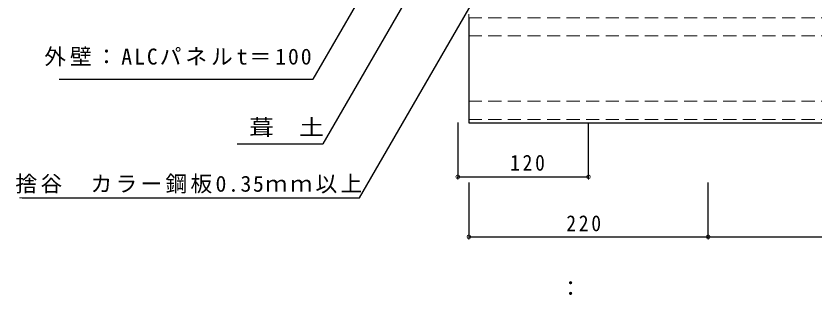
# Model space of a CAD drawing. Units: millimetres, scale not verified. Extents: x -697 to 658, y -428 to 436.
# Drawn here: x -697 to 36, y -326 to -70 of the extents above; entities that cross this region are included whole.
import ezdxf
from ezdxf.enums import TextEntityAlignment as Align

# ---------------------------------------------------------------- set-up
doc = ezdxf.new("R2010")
doc.units = ezdxf.units.MM
doc.header["$LTSCALE"] = 10
doc.linetypes.add('DASHED1', pattern=[1.8, 1.2, -0.6])
doc.layers.add('0-0_LAYER001', color=4, linetype='Continuous', lineweight=18)
doc.layers.add('0-1_LAYER004', color=7, linetype='Continuous')
doc.layers.add('0-2_ADD_LINE', color=7, linetype='Continuous')
doc.styles.add('ＭＳ ゴシック', font='')
doc.styles.get('ＭＳ ゴシック').set_extended_font_data('MS Gothic')

msp = doc.modelspace()

# ---------------------------------------------------------------- linework, layer by layer
at = {"layer": '0-0_LAYER001', "color": 2}
for p, q in [((-253.07, -14.16), (-381.78, -237.1)), ((-281.24, -68.16), (-281.24, -168.16)), ((-291.24, -220.16), (-291.24, -167.66)), ((-281.24, -168.16), (657.72, -168.16)), ((-171.24, -220.16), (-171.24, -167.66)), ((-291.24, -217.66), (-171.24, -217.66)), ((-281.1, -275.29), (-281.1, -222.79)), ((-61.1, -275.29), (-61.1, -222.79)), ((-381.78, -237.1), (-694.19, -237.1)), ((-281.1, -272.79), (-61.1, -272.79)), ((-61.1, -272.79), (203.9, -272.79))]:
    msp.add_line(p, q, dxfattribs=at)
at = {"layer": '0-0_LAYER001', "color": 1, "linetype": 'DASHED1'}
for p, q in [((-281.24, -71.36), (657.72, -71.36)), ((-281.24, -88.16), (657.72, -88.16)), ((-281.24, -148.16), (657.72, -148.16)), ((-281.24, -164.96), (657.72, -164.96))]:
    msp.add_line(p, q, dxfattribs=at)
at = {"layer": '0-0_LAYER001', "color": 2}
for points in [[(-261.64, 78.74), (-415.26, -187.35), (-494.13, -187.35)], [(-362.41, -20.2), (-424.57, -127.86), (-657.72, -127.86)]]:
    msp.add_lwpolyline(points, dxfattribs=at)
for centre in [(-291.24, -217.66), (-171.24, -217.66), (-281.1, -272.79), (-61.1, -272.79), (-61.1, -272.79)]:
    msp.add_circle(centre, 1.7, dxfattribs=at)
at = {"layer": '0-1_LAYER004'}
for p, q in [((-261.64, 78.74), (-415.26, -187.35)), ((-657.72, -127.86), (-424.57, -127.86)), ((-291.24, -167.66), (-291.24, -217.66)), ((-171.24, -219.36), (-171.24, -167.66)), ((-494.13, -187.35), (-415.26, -187.35)), ((-281.1, -222.79), (-281.1, -274.49)), ((-61.1, -274.49), (-61.1, -222.79)), ((-691.79, -237.1), (-381.78, -237.1)), ((-281.1, -272.79), (468.9, -272.79))]:
    msp.add_line(p, q, dxfattribs=at)
for points in [[(-381.78, -237.1), (-253.07, -14.16), (-258.37, -19.46)], [(-364.36, -27.44), (-362.41, -20.2), (-424.57, -127.86)], [(-281.24, -71.36), (-281.24, -168.16), (657.72, -168.16)], [(-291.24, -219.36), (-291.24, -217.66), (-171.24, -217.66)]]:
    msp.add_lwpolyline(points, dxfattribs=at)

# ---------------------------------------------------------------- texts
at = {"layer": '0-0_LAYER001', "color": 7, "style": 'ＭＳ ゴシック', "width": 1.15}
msp.add_text('葺\u3000土\u3000', height=14.66, dxfattribs=at).set_placement((-483.17, -183.77), align=Align.BOTTOM_LEFT)
at = {"layer": '0-0_LAYER001', "color": 7, "insert": (-671.4, -115.98), "char_height": 14.66, "attachment_point": 7, "style": 'ＭＳ ゴシック'}
msp.add_mtext('\\T1.18;外壁：ALCパネルt＝100', dxfattribs=at)
at = {"layer": '0-2_ADD_LINE', "style": 'ＭＳ ゴシック'}
msp.add_text('：', height=14.66, dxfattribs=at).set_placement((-197.63, -331.85), align=Align.BOTTOM_LEFT)
at = {"layer": '0-2_ADD_LINE', "char_height": 14.66, "attachment_point": 7, "style": 'ＭＳ ゴシック'}
for s, insert in [('\\T1.28;\\W0.9;120', (-243.21, -212.29)), ('\\T1.15;捨谷\u3000カラー鋼板0.35ｍｍ以上', (-697.93, -233.02)), ('\\T1.28;\\W0.9;220', (-191.55, -267.92))]:
    msp.add_mtext(s, dxfattribs=dict(at, insert=insert))

doc.saveas('drawing.dxf')
